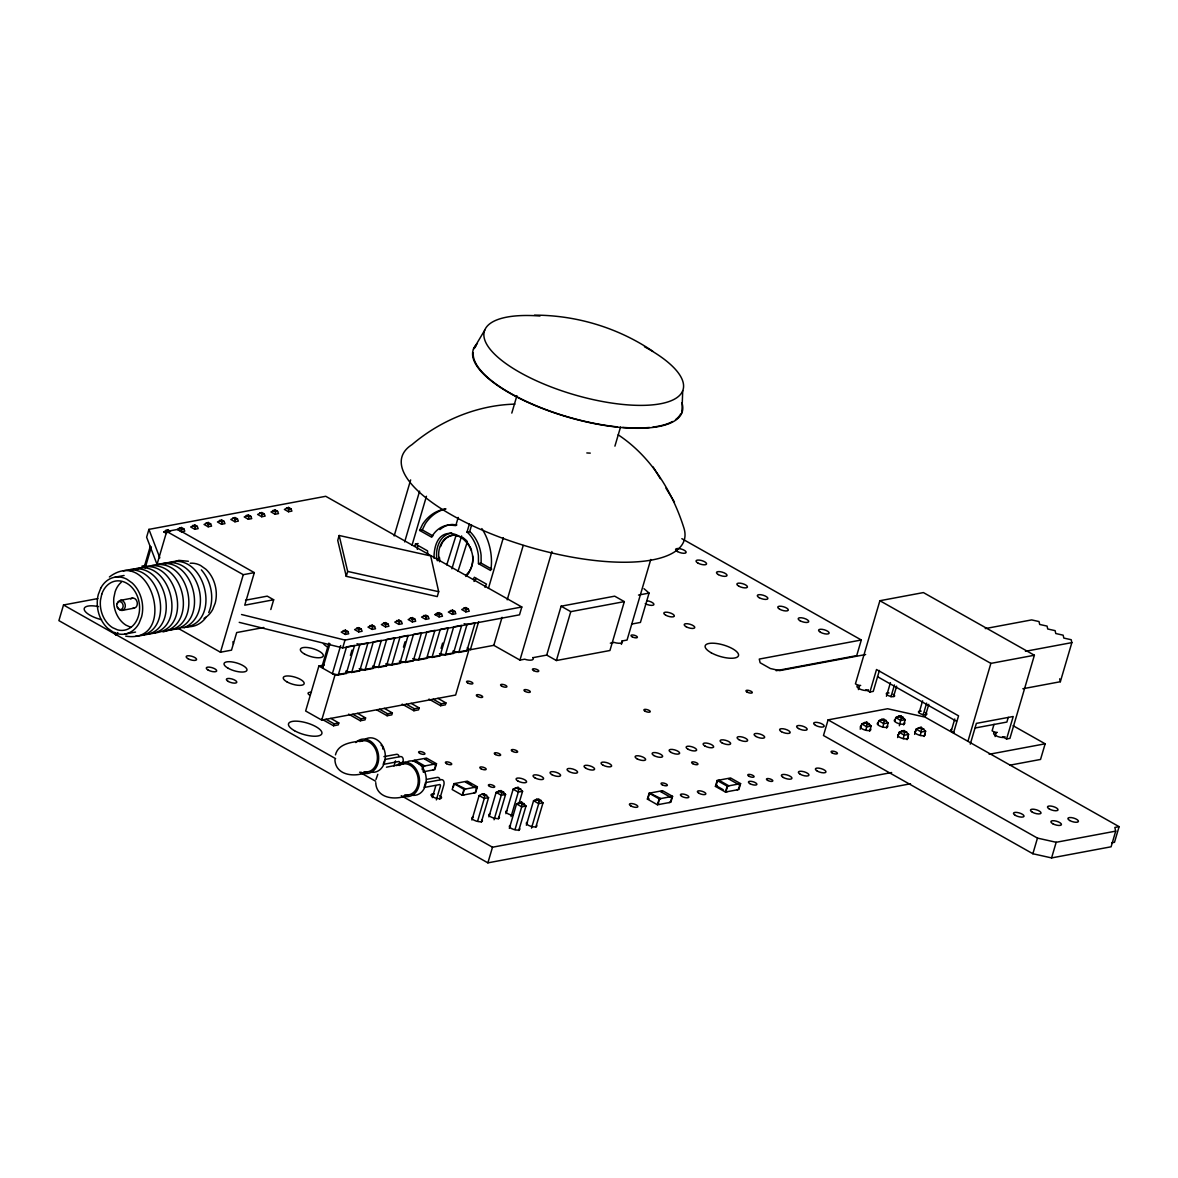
<?xml version="1.0" encoding="UTF-8"?>
<svg xmlns="http://www.w3.org/2000/svg" width="1178" height="1178" viewBox="0 0 1178 1178"><rect width="100%" height="100%" fill="white"/><g stroke="black" fill="none" stroke-linecap="round" stroke-linejoin="round"><path stroke-width="1.5" d="M433.975 558.151C434.446 507.262 492.463 545.856 465.87 576.484M681.9 412.786L682.725 390.669M471.922 820.05L479.122 795.548L482.052 794.134L484.629 795.592L484.276 798.448L477.576 821.213M488.914 816.869L496.129 792.367L499.06 790.953L501.637 792.411L501.283 795.268L494.068 819.77M505.922 813.689L513.137 789.186L516.067 787.773L518.644 789.231L518.291 792.087L511.075 816.59M509.352 828.399L516.553 803.897L519.483 802.498L522.06 803.941L521.707 806.812L515.007 829.562M526.36 825.218L533.56 800.716L536.491 799.317L539.068 800.76L538.714 803.632L531.499 828.134M860.19 729.211L861.736 723.955L864.667 722.541L867.244 723.999L865.859 730.36M877.713 724.279L878.744 720.774L881.674 719.36L884.251 720.818L882.867 727.179M894.72 721.083L895.751 717.593L898.681 716.18L901.258 717.638L899.359 725.751M897.621 737.561L899.167 732.304L902.098 730.89L904.675 732.348L903.29 738.709M914.629 734.38L916.175 729.123L919.105 727.709L921.682 729.167L920.298 735.528M181.383 531.779L181.824 529.246L183.856 528.863L184.784 531.145L181.383 531.779L177.304 529.482L181.412 527.479L183.856 528.863M194.768 529.275L195.209 526.728L197.256 526.345L198.169 528.642L194.768 529.275L190.689 526.964L194.797 524.961L197.256 526.345M208.167 526.772L208.609 524.225L210.641 523.842L211.569 526.139L208.167 526.772L204.074 524.46L208.197 522.458L210.641 523.842M221.552 524.269L221.994 521.721L224.026 521.339L224.954 523.636L221.552 524.269L217.474 521.957L221.582 519.954L224.026 521.339M234.937 521.766L235.379 519.218L237.426 518.835L238.339 521.118L234.937 521.766L230.859 519.454L234.967 517.451L237.426 518.835M248.337 519.262L248.779 516.715L250.811 516.332L251.739 518.614L248.337 519.262L244.244 516.951L248.367 514.948L250.811 516.332M261.722 516.744L262.164 514.212L264.196 513.829L265.124 516.111L261.722 516.744L257.643 514.447L261.752 512.445L264.196 513.829M275.107 514.241L275.549 511.694L277.596 511.326L278.509 513.608L275.107 514.241L271.028 511.944L275.137 509.941L277.596 511.326M288.507 511.738L288.949 509.19L290.981 508.808L291.908 511.105L288.507 511.738L284.413 509.426L288.536 507.423L290.981 508.808M345.331 634.427L345.772 631.879L347.804 631.496L348.732 633.779L345.331 634.427L341.252 632.115L345.36 630.112L347.804 631.496M358.716 631.909L359.157 629.376L361.204 628.993L362.117 631.275L358.716 631.909L354.637 629.612L358.745 627.609L361.204 628.993M372.115 629.405L372.542 626.858L374.589 626.475L375.517 628.772L372.115 629.405L368.022 627.108L372.145 625.091L374.589 626.475M385.5 626.902L385.942 624.355L387.974 623.972L388.902 626.269L385.5 626.902L381.422 624.59L385.53 622.588L387.974 623.972M398.886 624.399L399.327 621.851L401.374 621.469L402.287 623.766L398.886 624.399L394.807 622.087L398.915 620.084L401.374 621.469M412.285 621.896L412.712 619.348L414.759 618.965L415.687 621.262L412.285 621.896L408.192 619.584L412.315 617.581L414.759 618.965M425.67 619.392L426.112 616.845L428.144 616.462L429.072 618.744L425.67 619.392L421.591 617.081L425.7 615.078L428.144 616.462M439.055 616.874L439.497 614.342L441.544 613.959L442.457 616.241L439.055 616.874L434.976 614.577L439.085 612.575L441.544 613.959M452.455 614.371L452.882 611.838L454.929 611.456L455.857 613.738L452.455 614.371L448.362 612.074L452.485 610.071L454.929 611.456M465.84 611.868L466.282 609.321L468.314 608.938L469.242 611.235L465.84 611.868L461.747 609.556L465.87 607.553L468.314 608.938M414.95 546.327L415.466 544.03L418.146 543.529M375.973 779.468L377.814 774.299M399.519 763.123L399.533 763.035A2.4 1.266 -60.5 0 0 398.841 761.489L383.218 764.404L384.175 761.15M402.92 762.284L403.082 761.592A7.834 4.123 -60.5 0 0 400.829 756.541L384.661 759.515M97.818 598.571L63.509 604.991L58.9 620.629L487.883 862.856L910.506 783.782M239.222 622.352L342.695 647.9L519.513 614.828L521.81 606.994L325.732 496.291L148.929 529.378L146.617 537.197L156.895 564.026M144.629 565.617L150.298 546.327M145.159 567.943L151.358 546.901M156.865 564.939L166.716 531.455L243.272 574.687L254.33 572.626L244.744 605.183L273.679 599.764L270.807 609.541M178.982 628.802L220.463 652.229L243.272 574.687M339.161 535.489L337.733 540.378L346.244 576.322L437.244 596.583L438.687 591.695L430.662 555.913L339.161 535.489L347.672 571.433L346.244 576.322M318.885 666.026L305.647 710.997L321.727 720.082L455.636 695.035L468.859 650.05L334.964 675.112L318.885 666.026L324.244 665.025M328.912 643.085L322.198 665.879L322.728 668.206L329.958 643.644M340.648 645.588L332.387 673.654L338.277 674.965L346.317 673.463L354.578 645.411L346.538 646.913L338.277 674.965M342.695 647.9L345.007 640.081L521.81 606.994M321.727 720.082L334.964 675.112M350.426 655.366L351.972 650.109M333.551 725.766L334.125 723.807L338.808 722.939L338.233 724.897L333.551 725.766L321.844 719.169M351.677 672.461L359.923 644.395L367.963 642.894L359.702 670.959L351.677 672.461L345.772 671.151L346.317 673.463M394.159 535.946L410.651 479.917M365.062 669.958L373.323 641.892L381.348 640.39L373.087 668.456L365.062 669.958L359.172 668.648M404.672 541.909L419.618 491.123M360.335 720.759L360.91 718.801L365.592 717.917L365.018 719.876L360.335 720.759L348.629 714.148M412.005 545.281L426.451 496.262M378.447 667.455L386.708 639.389L394.748 637.887L386.487 665.953L378.447 667.455L372.557 666.13M391.847 664.952L400.093 636.886L408.133 635.384L399.872 663.45L391.847 664.952L387.415 663.965M403.465 647.09L405.011 641.833M387.106 715.738L387.68 713.794L392.377 712.911L391.788 714.869L387.106 715.738L376.872 709.966M405.232 662.434L413.493 634.382L421.518 632.88L413.257 660.932L405.232 662.434L399.342 661.123M458.198 517.422L455.783 525.609L449.466 524.961A32.557 25.342 79.4 0 0 432.562 535.534L431.752 537.256L419.604 530.409L422.666 524.166A48.843 38.02 79.4 0 1 444.931 509.117M418.617 659.93L426.878 631.879L434.918 630.377L426.657 658.428L418.617 659.93L412.727 658.62M446.756 564.866L456.092 535.313M393.982 765.995L395.499 760.855M451.925 568.812L461.614 535.916M413.89 710.732L414.465 708.773L419.147 707.904L418.573 709.863L413.89 710.732L402.184 704.135M481.846 528.583A48.843 38.02 79.4 0 1 491.123 568.194L490.608 570.491L478.474 563.644L478.415 555.692A32.557 25.342 79.4 0 0 468.446 533.31L467.003 532.117L469.418 523.915M432.002 657.427L440.263 629.376L448.303 627.859L440.042 655.925L432.002 657.427L427.585 656.44M458.051 571.153L467.371 541.6M467.003 532.117L469.683 531.617L471.612 525.049M441.058 648.342L442.604 643.085M511.797 413.095L516.906 395.705M445.402 654.924L453.663 626.858L461.688 625.356L453.427 653.422L445.402 654.924L439.497 653.613M440.66 705.725L441.249 703.767L445.932 702.898L445.358 704.842L440.66 705.725L428.969 699.114M422.239 769.205L423.108 766.26L436.523 763.742L434.785 769.646L423.049 771.84M422.446 769.897L423.344 766.834L424.787 765.95L414.759 760.281L413.301 761.165M458.787 652.421L467.048 624.355L475.087 622.853L466.827 650.919L458.787 652.421L452.897 651.11L453.427 653.422M433.121 769.956L434.564 769.072L435.919 764.478L434.653 764.713L424.625 759.044L425.876 758.809M467.195 647.915L470.375 649.711L478.621 621.704M488.414 588.426L503.359 537.639M432.311 797.624L435.845 785.638M436.331 799.906L440.395 786.094A2.4 1.266 -60.5 0 0 439.703 784.563L424.08 787.478L425.508 782.59L441.676 779.615A7.834 4.123 -60.5 0 1 443.944 784.666L439.718 799.155M470.375 649.711L493.803 645.338L502.064 617.316M507.217 599.808L523.194 545.517M453.928 783.664L452.19 789.555L462.232 795.224L475.647 792.706L477.384 786.816L467.342 781.147L453.928 783.664L463.97 789.319L477.384 786.816M453.25 787.287L454.163 784.239M455.415 784.003L465.649 789.01L464.191 789.908L462.851 794.487L463.911 794.914M465.472 782.118L475.514 787.787L476.766 787.552L475.426 792.131L473.968 793.03M462.232 795.224L463.97 789.319M493.803 645.338L519.954 660.092L551.908 551.525M481.346 822.156L488.561 797.653L484.202 793.736L482.052 794.134M498.353 818.975L505.568 794.473L501.195 790.556L499.06 790.953M546.725 655.086L561.111 606.199L614.68 596.171L624.325 601.619L609.939 650.506L556.384 660.534L546.725 655.086L533.339 657.589M487.883 862.856L492.492 847.218L891.628 772.532M614.916 446.153L620.541 427.04M556.384 660.534L570.77 611.647L624.325 601.619M518.968 803.543L522.576 791.292L518.202 787.375L516.067 787.773M518.776 830.505L525.992 806.002L521.633 802.085L519.483 802.498M535.784 827.324L542.999 802.822L538.64 798.905L536.491 799.317M621.366 644.381L622.382 640.92L627.064 640.052L650.771 559.491M643.968 588.691A169.573 58.282 16.4 0 1 649.063 593.094L640.434 622.426L631.629 624.075M647.385 799.096L649.122 793.206L662.537 790.688L672.579 796.357L670.842 802.262L657.427 804.765L647.385 799.096L649.063 798.787M648.003 798.36L649.358 793.781M650.609 793.545L660.843 798.551L659.385 799.45L658.046 804.029L659.106 804.456M657.427 804.765L659.165 798.875L672.579 796.357M669.163 802.571L670.621 801.673L671.961 797.094L670.709 797.329L660.667 791.66L661.933 791.425M715.414 786.374L717.152 780.469L730.566 777.966L740.594 783.635L738.856 789.525L725.442 792.043L715.414 786.374L717.093 786.065M723.189 789.687L716.018 785.638L717.373 781.058M725.442 792.043L727.179 786.138L740.594 783.635M727.12 791.719L726.06 791.307L727.415 786.713L728.858 785.829L718.816 780.16M737.192 789.849L738.635 788.951L739.99 784.371L738.724 784.607L728.696 778.938L729.948 778.702M1119.1 826.661L925.039 717.093L887.608 708.744L828.09 719.876L823.481 735.514L1032.87 853.741L1051.586 857.923L1111.104 846.791L1115.699 831.138L1114.844 827.457L1119.1 826.661L1114.491 842.314L1111.664 842.844M681.856 538.67L861.309 639.993L856.7 655.631L776.155 670.709M1002.566 736.706L1006.586 738.989L1009.929 738.356L1034.387 655.248L923.405 592.578L879.892 600.721L855.434 683.829L859.454 686.111L858.423 689.586M865.889 689.734L869.909 692.001L876.52 669.516L958.553 715.841L953.473 733.143M879.406 670.459L873.251 691.383L869.909 692.001M869.629 731.302L871.175 726.06L866.817 722.143L864.667 722.541M886.43 696.286L890.435 682.666M890.951 696.846L894.455 684.933M893.631 696.345L896.635 686.141M886.636 728.122L888.183 722.88L883.809 718.963L881.674 719.36M903.644 724.941L905.175 719.699L900.817 715.782L898.681 716.18M907.06 739.666L908.606 734.409L904.248 730.493L902.098 730.89M919.105 712.749L922.61 700.822M923.125 715.017L926.63 703.104M925.304 716.209L928.809 704.297M924.067 736.486L925.613 731.229L921.255 727.312L919.105 727.709M951.264 730.905L954.769 718.992M967.948 741.301L990.875 663.391L1034.387 655.248M970.274 744.143L976.385 723.38L1013.213 716.504L1006.586 738.989M994.026 724.293L992.112 730.816L996.132 733.084L995.115 736.559M1008.265 717.358L1006.881 722.055L975.325 727.96M1022.857 688.747L1060.347 681.723L1071.862 642.614L1071.185 639.713L1063.822 638.078L1063.145 635.178L1055.783 633.528L1055.105 630.642L1047.728 628.993L1047.065 626.092L1039.688 624.458L1039.025 621.557L1031.648 619.908L985.235 628.596M1013.109 725.707L1045.151 743.804L1040.542 759.442L1009.84 765.185M1032.87 853.741L1037.465 838.103L828.09 719.876M1051.586 857.923L1056.18 842.285L1115.699 831.138M335.465 754.877C338.322 742.994 353.15 742.037 362.809 740.741M208.727 612.56C214.72 598.468 211.407 581.269 201.35 569.857M473.512 578.987L474.322 577.264L486.47 584.126L484.938 587.248M419.604 530.409L422.284 529.894L425.346 523.665A48.843 38.02 79.4 0 1 445.961 508.911M167.305 531.352L168.027 529.982L170.471 531.366L168.439 531.749L165.98 530.365L163.904 531.985L166.628 533.516M180.705 528.834L181.412 527.479M194.09 526.33L194.797 524.961M207.475 523.827L208.197 522.458M220.875 521.324L221.582 519.954M247.645 516.317L248.367 514.948M274.43 511.296L275.137 509.941M287.815 508.793L288.536 507.423M344.653 631.482L345.36 630.112M358.038 628.964L358.745 627.609M371.423 626.46L372.145 625.091M384.808 623.957L385.53 622.588M398.208 621.454L398.915 620.084M411.593 618.951L412.315 617.581M451.763 611.426L452.485 610.071M465.148 608.923L465.87 607.553M473.453 349.13L484.718 330.193M483.407 794.752L484.202 793.736M518.202 787.375L513.137 789.186L518.291 792.087L522.576 791.292M520.838 803.101L521.633 802.085M866.021 723.159L866.817 722.143M900.036 716.784L900.817 715.782M921.255 727.312L916.175 729.123L921.329 732.024L925.613 731.229M117.844 632.571L115.738 635.192L114.781 632.409M206.253 617.022C201.983 623.353 194.458 627.521 186.742 626.608M109.392 576.984C151.933 544.796 178.172 644.351 125.722 636.149M184.18 627.741C215.736 613.694 197.418 554.293 162.917 563.526M130.287 570.859C169.22 551.039 191.484 630.436 148.634 634.014M135.941 569.799C174.874 549.979 197.138 629.376 154.289 632.954M165.671 563.82C205.178 546.415 224.88 626.74 181.073 627.668M171.325 562.76L178.85 560.36L188.392 561.288M386.458 767.187L403.656 763.815M162.917 631.909C199.774 623.53 182.399 556.546 145.939 566.706M123.322 570.932C162.063 559.712 177.407 635.133 135.838 636.135M128.976 569.872C167.718 558.652 183.061 634.088 141.493 635.075M151.609 565.646C190.35 554.411 205.679 629.847 164.11 630.834M157.263 564.586C196.004 553.351 211.333 628.787 169.765 629.774M451.645 532.868C439.379 534.9 434.505 549.935 437.303 560.772M165.98 530.365L168.027 529.982M163.904 531.985L177.76 529.393L254.33 572.626M141.949 566.117L145.512 565.455M115.105 577.161L124.088 575.482M120.568 600.324L132.613 598.071M121.997 610.425L134.056 608.172M245.539 600.206L267.244 596.142L273.679 599.764M478.474 563.644L481.154 563.143L491.771 569.136M124.78 634.088L135.558 632.071M263.813 627.491L236.69 632.557L231.506 650.153L220.463 652.229M434.976 614.577L438.378 613.944M638.491 595.081L649.063 593.094M519.954 660.092L524.637 659.209A7.583 2.606 16.4 0 0 532.677 657.53M610.322 643.173L613.679 642.555M861.309 639.993L759.265 659.076L760.134 662.758L770.338 668.53L779.703 670.621L865.624 654.541M383.925 756.629L396.809 754.273A7.834 4.123 -60.5 0 1 399.077 756.497M367.241 771.885C355.638 777.642 335.45 775.919 334.905 759.589M1025.449 651.301L1071.862 642.614M426.554 779.365L437.656 777.347A7.834 4.123 -60.5 0 1 439.939 779.571M408.089 794.944C396.5 800.716 376.297 798.978 375.753 782.648M497.558 792.102L500.414 791.572M864.593 723.425L861.736 723.955L866.89 726.855L871.175 726.06L868.598 724.603M883.029 719.964L878.744 720.774L883.898 723.675L888.183 722.88M898.608 717.049L895.751 717.593L900.905 720.494L905.175 719.699L901.317 717.52M484.629 795.592L486.764 795.194M501.637 792.411L503.772 792.014M518.644 789.231L520.779 788.833M867.244 723.999L869.379 723.601M884.251 720.818L886.386 720.421M901.258 717.638L903.393 717.24M488.561 797.653L484.276 798.448L479.122 795.548M519.41 803.367L516.553 803.897L521.707 806.812L525.992 806.002L523.415 804.559M534.989 800.451L537.845 799.921M903.452 731.509L899.167 732.304L904.321 735.219L908.606 734.409M522.06 803.941L524.21 803.543M539.068 800.76L541.203 800.363M904.675 732.348L906.824 731.95M921.682 729.167L923.817 728.77M542.999 802.822L538.714 803.632L533.56 800.716M716.018 785.638L717.284 785.402M989.167 754.273L1045.151 743.804M175.419 628.713L179.881 628.743M514.963 404.128C477.384 405.041 440.498 420.399 411.991 444.636A147.176 50.58 16.4 0 0 524.666 545.635A147.176 50.58 16.4 0 0 683.8 527.641C672.24 491.138 650.565 456.195 618.185 434.829M534.503 315.144C576.381 315.174 618.111 327.734 652.789 351.265M456.887 524.946L452.146 524.46A32.557 25.342 79.4 0 0 439.939 529.57M455.43 535.445L453.545 535.21A21.705 16.904 79.4 0 0 439.527 561.744M347.672 571.433L438.687 591.695M464.103 623.707L467.048 624.355M356.978 643.748L359.923 644.395M1037.465 838.103L1056.18 842.285M241.534 614.518L345.007 640.081M130.876 627.329L125.913 625.135A24.959 19.437 79.4 0 1 113.839 597.791L115.135 591.709A24.959 19.437 79.4 0 1 121.29 582.226M879.892 600.721L990.875 663.391M877.566 676.717L956.448 721.26M561.111 606.199L570.77 611.647M422.284 529.894L432.915 535.902M415.466 544.03L427.599 550.892L427.629 554.072M286.49 507.806L288.949 509.19M463.823 607.936L466.282 609.321M273.105 510.31L275.549 511.694M450.438 610.454L452.882 611.838M259.705 512.828L262.164 514.212M437.053 612.958L439.497 614.342M717.152 780.469L727.179 786.138M246.32 515.331L248.779 516.715M423.653 615.461L426.112 616.845M232.935 517.834L235.379 519.218M410.268 617.964L412.712 619.348M219.535 520.337L221.994 521.721M396.883 620.467L399.327 621.851M206.15 522.841L208.609 524.225M383.483 622.971L385.942 624.355M192.765 525.344L195.209 526.728M370.098 625.474L372.542 626.858M179.365 527.862L181.824 529.246M356.713 627.992L359.157 629.376M649.122 793.206L659.165 798.875M343.313 630.495L345.772 631.879M437.892 698.348L445.932 702.898M433.195 699.231L441.249 703.767M411.107 703.354L419.147 707.904M406.425 704.238L414.465 708.773M384.322 708.376L392.377 712.911M379.64 709.244L387.68 713.794M502.991 793.015L505.568 794.473L501.283 795.268L496.129 792.367M357.552 713.382L365.592 717.917M352.855 714.266L360.91 718.801M436.523 763.742L426.495 758.072L413.08 760.59L423.108 766.26M466.738 781.883L471.038 784.312M330.768 718.389L338.808 722.939M326.085 719.272L334.125 723.807M63.509 604.991L335.627 758.647M359.629 772.194L375.635 781.235M401.256 795.695L492.492 847.218M469.683 531.617L471.126 532.809A32.557 25.342 79.4 0 1 481.095 555.191L481.154 563.143M466.827 540.849L462.969 537.58L454.207 535.092A21.705 16.904 79.4 0 0 442.869 541.954M467.578 542.925L469.3 545.311M653.127 466.959L660.284 478.666M665.938 488.148L674.464 502.064M148.929 529.378L159.825 557.886M1059.685 678.822L1060.347 681.723M385.942 663.626L386.487 665.953M101.573 619.687A17.361 5.964 16.4 0 1 84.256 609.63A17.361 5.964 16.4 0 1 98.525 606.596M328.412 647.561A17.361 5.964 16.4 0 1 323.405 643.659M439.689 795.665A5.507 1.9 16.4 0 1 439.718 798.684A5.507 1.9 16.4 0 1 431.693 796.107A5.507 1.9 16.4 0 1 434.446 793.987M621.955 640.817A7.583 2.606 16.4 0 1 613.841 642.334M519.557 828.325A5.507 1.9 16.4 0 1 513.667 829.43A5.507 1.9 16.4 0 1 510.486 825.425M536.564 825.145A5.507 1.9 16.4 0 1 530.674 826.249A5.507 1.9 16.4 0 1 527.494 822.229M512.99 815.323A5.507 1.9 16.4 0 1 506.805 813.026A5.507 1.9 16.4 0 1 507.07 810.7M499.133 816.796A5.507 1.9 16.4 0 1 493.243 817.9A5.507 1.9 16.4 0 1 490.063 813.88M482.126 819.976A5.507 1.9 16.4 0 1 476.236 821.081A5.507 1.9 16.4 0 1 473.055 817.061M646.796 600.692A5.507 1.9 16.4 0 1 653.864 604.682A5.507 1.9 16.4 0 1 645.235 603.637M232.773 641.877A10.852 3.725 16.4 0 1 233.273 643.998M309.858 695.27A5.434 1.87 16.4 0 1 311.404 692.369M954.106 732.48A4.344 1.487 16.4 0 1 951.588 729.329M925.319 712.469A4.344 1.487 16.4 0 1 925.348 714.855A4.344 1.487 16.4 0 1 919.017 712.823A4.344 1.487 16.4 0 1 921.196 711.144M893.145 694.313A4.344 1.487 16.4 0 1 893.174 696.684A4.344 1.487 16.4 0 1 886.857 694.667A4.344 1.487 16.4 0 1 889.022 692.988M868.348 689.734A5.964 2.047 16.4 0 1 858.983 688.615A5.964 2.047 16.4 0 1 860.676 685.419M1005.025 736.721A5.964 2.047 16.4 0 1 995.66 735.587A5.964 2.047 16.4 0 1 997.354 732.392M907.943 737.178A5.507 1.9 16.4 0 1 902.053 738.282A5.507 1.9 16.4 0 1 898.858 734.277M924.951 733.997A5.507 1.9 16.4 0 1 919.046 735.101A5.507 1.9 16.4 0 1 915.866 731.096M904.513 722.467A5.507 1.9 16.4 0 1 898.623 723.572A5.507 1.9 16.4 0 1 895.442 719.552M887.505 725.648A5.507 1.9 16.4 0 1 881.615 726.752A5.507 1.9 16.4 0 1 878.435 722.732M870.513 728.829A5.507 1.9 16.4 0 1 864.608 729.933A5.507 1.9 16.4 0 1 861.427 725.928M190.203 563.217A28.876 22.47 79.4 0 1 200.496 565.425L205.856 569.224A28.876 22.47 79.4 0 1 215.235 603.018L212.703 609.468A28.876 22.47 79.4 0 1 204.015 618.421M130.729 598.969A5.095 3.976 79.4 0 1 137.149 602.017A5.095 3.976 79.4 0 1 133.011 608.113M117.505 603.239A5.095 3.976 79.4 0 1 123.572 601.487A5.095 3.976 79.4 0 1 123.881 609.527A5.095 3.976 79.4 0 1 117.653 607.112M476.192 578.486A32.557 25.342 79.4 0 1 473.998 581.431M469.948 546.518A21.705 16.904 79.4 0 1 471.524 550.42M472.658 555.972A21.705 16.904 79.4 0 1 466.076 575.026M417.351 549.375A48.843 38.02 79.4 0 1 417.63 545.826M439.865 560.227A21.705 16.904 79.4 0 1 439.438 557.43M440.616 546.548A21.705 16.904 79.4 0 1 442.015 543.382M468.947 572.626A21.705 16.904 79.4 0 1 466.738 574.908M644.469 346.744A103.561 35.59 16.4 0 1 652.686 404.849A103.561 35.59 16.4 0 1 501.754 360.453A103.561 35.59 16.4 0 1 539.995 316.013M681.885 402.64A109.009 37.46 16.4 0 1 568.562 417.321A109.009 37.46 16.4 0 1 477.429 343.534M590.266 453.118A54.262 18.642 16.4 0 1 586.821 452.941M680.634 413.964A108.347 37.24 16.4 0 1 675.524 419.633M672.535 421.518A108.347 37.24 16.4 0 1 653.024 427.069M649.476 427.467A108.347 37.24 16.4 0 1 622.764 427.378M617.405 426.892A108.347 37.24 16.4 0 1 473.291 352.605M474.719 347.952A108.347 37.24 16.4 0 1 476.324 345.552M407.897 761.444A17.361 13.518 79.4 0 1 426.083 777.068A17.361 13.518 79.4 0 1 411.961 795.209M404.731 763.153A17.361 13.518 79.4 0 1 406.263 762.166M396.647 765.641A17.361 13.518 79.4 0 1 419 776.096A17.361 13.518 79.4 0 1 403.494 796.019M399.165 765.523A15.741 12.251 79.4 0 1 417.895 776.979A15.741 12.251 79.4 0 1 404.864 794.782M422.46 768.498A7.834 4.123 -60.5 0 1 423.285 769.558M423.52 770.294A7.834 4.123 -60.5 0 1 423.638 772.105M365.416 739.092A17.361 13.518 79.4 0 1 385.059 752.889A17.361 13.518 79.4 0 1 371.114 772.15M355.785 742.582A17.361 13.518 79.4 0 1 378.359 754.141A17.361 13.518 79.4 0 1 360.895 772.208M359.717 741.625A15.741 12.251 79.4 0 1 377.21 754.921A15.741 12.251 79.4 0 1 364.002 771.708M381.039 745.144A7.834 4.123 -60.5 0 1 382.791 749.031M101.75 594.213L100.454 600.309A24.959 19.437 79.4 0 0 112.528 627.638L117.491 629.847A24.959 19.437 79.4 0 0 139.151 613.031A24.959 19.437 79.4 0 0 125.737 582.698A24.959 19.437 79.4 0 0 101.75 594.213M100.822 587.999L98.304 594.463A28.876 22.47 79.4 0 0 107.669 628.242L113.044 632.041A28.876 22.47 79.4 0 0 139.063 623.25L141.596 616.786A28.876 22.47 79.4 0 0 132.216 583.007L126.856 579.208A28.876 22.47 79.4 0 0 100.822 587.999M711.129 652.73A17.361 5.964 16.4 0 0 738.341 656.013A17.361 5.964 16.4 0 0 716.047 643.438A17.361 5.964 16.4 0 0 711.129 652.73M294.5 730.699A17.361 5.964 16.4 0 0 321.712 733.982A17.361 5.964 16.4 0 0 299.433 721.392A17.361 5.964 16.4 0 0 294.5 730.699M645.043 711.173A3.313 1.134 16.4 0 0 650.227 711.792A3.313 1.134 16.4 0 0 645.986 709.392A3.313 1.134 16.4 0 0 645.043 711.173M419.721 753.331A3.313 1.134 16.4 0 0 424.905 753.964A3.313 1.134 16.4 0 0 420.664 751.564A3.313 1.134 16.4 0 0 419.721 753.331M747.073 692.075A3.313 1.134 16.4 0 0 752.256 692.708A3.313 1.134 16.4 0 0 748.015 690.308A3.313 1.134 16.4 0 0 747.073 692.075M467.666 682.931A3.313 1.134 16.4 0 0 472.864 683.564A3.313 1.134 16.4 0 0 468.608 681.164A3.313 1.134 16.4 0 0 467.666 682.931M533.575 670.606A3.313 1.134 16.4 0 0 538.758 671.224A3.313 1.134 16.4 0 0 534.503 668.824A3.313 1.134 16.4 0 0 533.575 670.606M477.473 696.448A3.313 1.134 16.4 0 0 482.656 697.081A3.313 1.134 16.4 0 0 478.415 694.681A3.313 1.134 16.4 0 0 477.473 696.448M512.43 751.343A3.313 1.134 16.4 0 0 517.613 751.976A3.313 1.134 16.4 0 0 513.358 749.576A3.313 1.134 16.4 0 0 512.43 751.343M662.154 784.754A3.313 1.134 16.4 0 0 667.337 785.373A3.313 1.134 16.4 0 0 663.096 782.987A3.313 1.134 16.4 0 0 662.154 784.754M748.884 776.199A3.313 1.134 16.4 0 0 754.082 776.832A3.313 1.134 16.4 0 0 749.826 774.432A3.313 1.134 16.4 0 0 748.884 776.199M692.738 763.668A3.313 1.134 16.4 0 0 697.936 764.301A3.313 1.134 16.4 0 0 693.68 761.901A3.313 1.134 16.4 0 0 692.738 763.668M632.174 636.797A3.313 1.134 16.4 0 0 637.372 637.416A3.313 1.134 16.4 0 0 633.116 635.016A3.313 1.134 16.4 0 0 632.174 636.797M525.093 691.383A3.313 1.134 16.4 0 0 530.277 692.016A3.313 1.134 16.4 0 0 526.036 689.616A3.313 1.134 16.4 0 0 525.093 691.383M501.695 686.156A3.313 1.134 16.4 0 0 506.879 686.789A3.313 1.134 16.4 0 0 502.638 684.389A3.313 1.134 16.4 0 0 501.695 686.156M832.198 752.933A3.313 1.134 16.4 0 0 837.396 753.552A3.313 1.134 16.4 0 0 833.14 751.166A3.313 1.134 16.4 0 0 832.198 752.933M767.614 780.381A3.313 1.134 16.4 0 0 772.797 780.999A3.313 1.134 16.4 0 0 768.542 778.599A3.313 1.134 16.4 0 0 767.614 780.381M446.521 763.668A3.313 1.134 16.4 0 0 451.719 764.301A3.313 1.134 16.4 0 0 447.463 761.901A3.313 1.134 16.4 0 0 446.521 763.668M495.423 754.524A3.313 1.134 16.4 0 0 500.606 755.157A3.313 1.134 16.4 0 0 496.35 752.757A3.313 1.134 16.4 0 0 495.423 754.524M480.977 768.748A3.313 1.134 16.4 0 0 486.161 769.367A3.313 1.134 16.4 0 0 481.92 766.966A3.313 1.134 16.4 0 0 480.977 768.748M489.503 786.344A3.313 1.134 16.4 0 0 494.701 786.978A3.313 1.134 16.4 0 0 490.446 784.577A3.313 1.134 16.4 0 0 489.503 786.344M677.468 551.54A5.507 1.9 16.4 0 0 686.111 552.57A5.507 1.9 16.4 0 0 679.043 548.58A5.507 1.9 16.4 0 0 677.468 551.54M697.906 563.069A5.507 1.9 16.4 0 0 706.535 564.115A5.507 1.9 16.4 0 0 699.467 560.11A5.507 1.9 16.4 0 0 697.906 563.069M718.33 574.599A5.507 1.9 16.4 0 0 726.973 575.644A5.507 1.9 16.4 0 0 719.891 571.654A5.507 1.9 16.4 0 0 718.33 574.599M738.753 586.143A5.507 1.9 16.4 0 0 747.397 587.174A5.507 1.9 16.4 0 0 740.314 583.184A5.507 1.9 16.4 0 0 738.753 586.143M759.192 597.673A5.507 1.9 16.4 0 0 767.82 598.718A5.507 1.9 16.4 0 0 760.752 594.713A5.507 1.9 16.4 0 0 759.192 597.673M779.615 609.203A5.507 1.9 16.4 0 0 788.259 610.248A5.507 1.9 16.4 0 0 781.176 606.258A5.507 1.9 16.4 0 0 779.615 609.203M800.039 620.732A5.507 1.9 16.4 0 0 808.682 621.778A5.507 1.9 16.4 0 0 801.6 617.787A5.507 1.9 16.4 0 0 800.039 620.732M820.462 632.277A5.507 1.9 16.4 0 0 829.106 633.322A5.507 1.9 16.4 0 0 822.038 629.317A5.507 1.9 16.4 0 0 820.462 632.277M817.267 771.089A5.507 1.9 16.4 0 0 825.911 772.135A5.507 1.9 16.4 0 0 818.828 768.13A5.507 1.9 16.4 0 0 817.267 771.089M800.26 774.27A5.507 1.9 16.4 0 0 808.903 775.315A5.507 1.9 16.4 0 0 801.82 771.31A5.507 1.9 16.4 0 0 800.26 774.27M783.252 777.451A5.507 1.9 16.4 0 0 791.896 778.496A5.507 1.9 16.4 0 0 784.813 774.491A5.507 1.9 16.4 0 0 783.252 777.451M665.658 615.166A5.507 1.9 16.4 0 0 674.302 616.212A5.507 1.9 16.4 0 0 667.219 612.221A5.507 1.9 16.4 0 0 665.658 615.166M686.082 626.711A5.507 1.9 16.4 0 0 694.726 627.756A5.507 1.9 16.4 0 0 687.643 623.751A5.507 1.9 16.4 0 0 686.082 626.711M188.024 658.723A5.434 1.87 16.4 0 0 196.535 659.739A5.434 1.87 16.4 0 0 189.57 655.807A5.434 1.87 16.4 0 0 188.024 658.723M208.138 670.076A5.434 1.87 16.4 0 0 216.634 671.092A5.434 1.87 16.4 0 0 209.669 667.16A5.434 1.87 16.4 0 0 208.138 670.076M228.237 681.429A5.434 1.87 16.4 0 0 236.734 682.445A5.434 1.87 16.4 0 0 229.769 678.513A5.434 1.87 16.4 0 0 228.237 681.429M287.034 681.915A10.852 3.725 16.4 0 0 304.042 683.962A10.852 3.725 16.4 0 0 290.112 676.098A10.852 3.725 16.4 0 0 287.034 681.915M681.9 796.416A4.403 1.517 16.4 0 0 688.806 797.241A4.403 1.517 16.4 0 0 683.152 794.06A4.403 1.517 16.4 0 0 681.9 796.416M630.893 805.958A4.403 1.517 16.4 0 0 637.799 806.797A4.403 1.517 16.4 0 0 632.144 803.602A4.403 1.517 16.4 0 0 630.893 805.958M749.93 783.679A4.403 1.517 16.4 0 0 756.836 784.519A4.403 1.517 16.4 0 0 751.181 781.323A4.403 1.517 16.4 0 0 749.93 783.679M698.907 793.236A4.403 1.517 16.4 0 0 705.813 794.06A4.403 1.517 16.4 0 0 700.159 790.865A4.403 1.517 16.4 0 0 698.907 793.236M304.454 653.967A11.942 4.108 16.4 0 0 323.155 656.234A11.942 4.108 16.4 0 0 307.841 647.576A11.942 4.108 16.4 0 0 304.454 653.967M228.134 668.25A11.942 4.108 16.4 0 0 246.835 670.518A11.942 4.108 16.4 0 0 231.506 661.859A11.942 4.108 16.4 0 0 228.134 668.25M704.959 746.027A5.507 1.9 16.4 0 0 713.603 747.073A5.507 1.9 16.4 0 0 706.535 743.082A5.507 1.9 16.4 0 0 704.959 746.027M687.967 749.208A5.507 1.9 16.4 0 0 696.596 750.253A5.507 1.9 16.4 0 0 689.528 746.263A5.507 1.9 16.4 0 0 687.967 749.208M781.485 731.715A5.507 1.9 16.4 0 0 790.129 732.745A5.507 1.9 16.4 0 0 783.046 728.755A5.507 1.9 16.4 0 0 781.485 731.715M602.93 765.126A5.507 1.9 16.4 0 0 611.573 766.156A5.507 1.9 16.4 0 0 604.491 762.166A5.507 1.9 16.4 0 0 602.93 765.126M585.922 768.306A5.507 1.9 16.4 0 0 594.566 769.352A5.507 1.9 16.4 0 0 587.498 765.347A5.507 1.9 16.4 0 0 585.922 768.306M568.93 771.487A5.507 1.9 16.4 0 0 577.559 772.532A5.507 1.9 16.4 0 0 570.491 768.527A5.507 1.9 16.4 0 0 568.93 771.487M551.922 774.668A5.507 1.9 16.4 0 0 560.566 775.713A5.507 1.9 16.4 0 0 553.483 771.708A5.507 1.9 16.4 0 0 551.922 774.668M534.915 777.848A5.507 1.9 16.4 0 0 543.559 778.894A5.507 1.9 16.4 0 0 536.476 774.888A5.507 1.9 16.4 0 0 534.915 777.848M517.908 781.029A5.507 1.9 16.4 0 0 526.551 782.074A5.507 1.9 16.4 0 0 519.469 778.084A5.507 1.9 16.4 0 0 517.908 781.029M815.5 725.339A5.507 1.9 16.4 0 0 824.144 726.384A5.507 1.9 16.4 0 0 817.061 722.394A5.507 1.9 16.4 0 0 815.5 725.339M670.959 752.389A5.507 1.9 16.4 0 0 679.588 753.434A5.507 1.9 16.4 0 0 672.52 749.444A5.507 1.9 16.4 0 0 670.959 752.389M653.952 755.569A5.507 1.9 16.4 0 0 662.596 756.615A5.507 1.9 16.4 0 0 655.513 752.624A5.507 1.9 16.4 0 0 653.952 755.569M738.974 739.666A5.507 1.9 16.4 0 0 747.618 740.712A5.507 1.9 16.4 0 0 740.535 736.706A5.507 1.9 16.4 0 0 738.974 739.666M755.981 736.486A5.507 1.9 16.4 0 0 764.625 737.531A5.507 1.9 16.4 0 0 757.542 733.526A5.507 1.9 16.4 0 0 755.981 736.486M721.967 742.847A5.507 1.9 16.4 0 0 730.61 743.892A5.507 1.9 16.4 0 0 723.528 739.887A5.507 1.9 16.4 0 0 721.967 742.847M798.493 728.534A5.507 1.9 16.4 0 0 807.136 729.565A5.507 1.9 16.4 0 0 800.053 725.574A5.507 1.9 16.4 0 0 798.493 728.534M636.945 758.75A5.507 1.9 16.4 0 0 645.588 759.795A5.507 1.9 16.4 0 0 638.505 755.805A5.507 1.9 16.4 0 0 636.945 758.75M1052.764 823.731A5.507 1.9 16.4 0 0 1061.393 824.762A5.507 1.9 16.4 0 0 1054.325 820.771A5.507 1.9 16.4 0 0 1052.764 823.731M1069.757 820.536A5.507 1.9 16.4 0 0 1078.4 821.581A5.507 1.9 16.4 0 0 1071.332 817.591A5.507 1.9 16.4 0 0 1069.757 820.536M1049.333 809.006A5.507 1.9 16.4 0 0 1057.977 810.052A5.507 1.9 16.4 0 0 1050.894 806.061A5.507 1.9 16.4 0 0 1049.333 809.006M1032.326 812.187A5.507 1.9 16.4 0 0 1040.969 813.232A5.507 1.9 16.4 0 0 1033.901 809.242A5.507 1.9 16.4 0 0 1032.326 812.187M1015.333 815.367A5.507 1.9 16.4 0 0 1023.962 816.413A5.507 1.9 16.4 0 0 1016.894 812.422A5.507 1.9 16.4 0 0 1015.333 815.367M116.916 603.916A4.079 3.181 79.4 0 0 120.524 609.659A4.079 3.181 79.4 0 0 122.394 603.298A4.079 3.181 79.4 0 0 116.916 603.916"/></g></svg>
